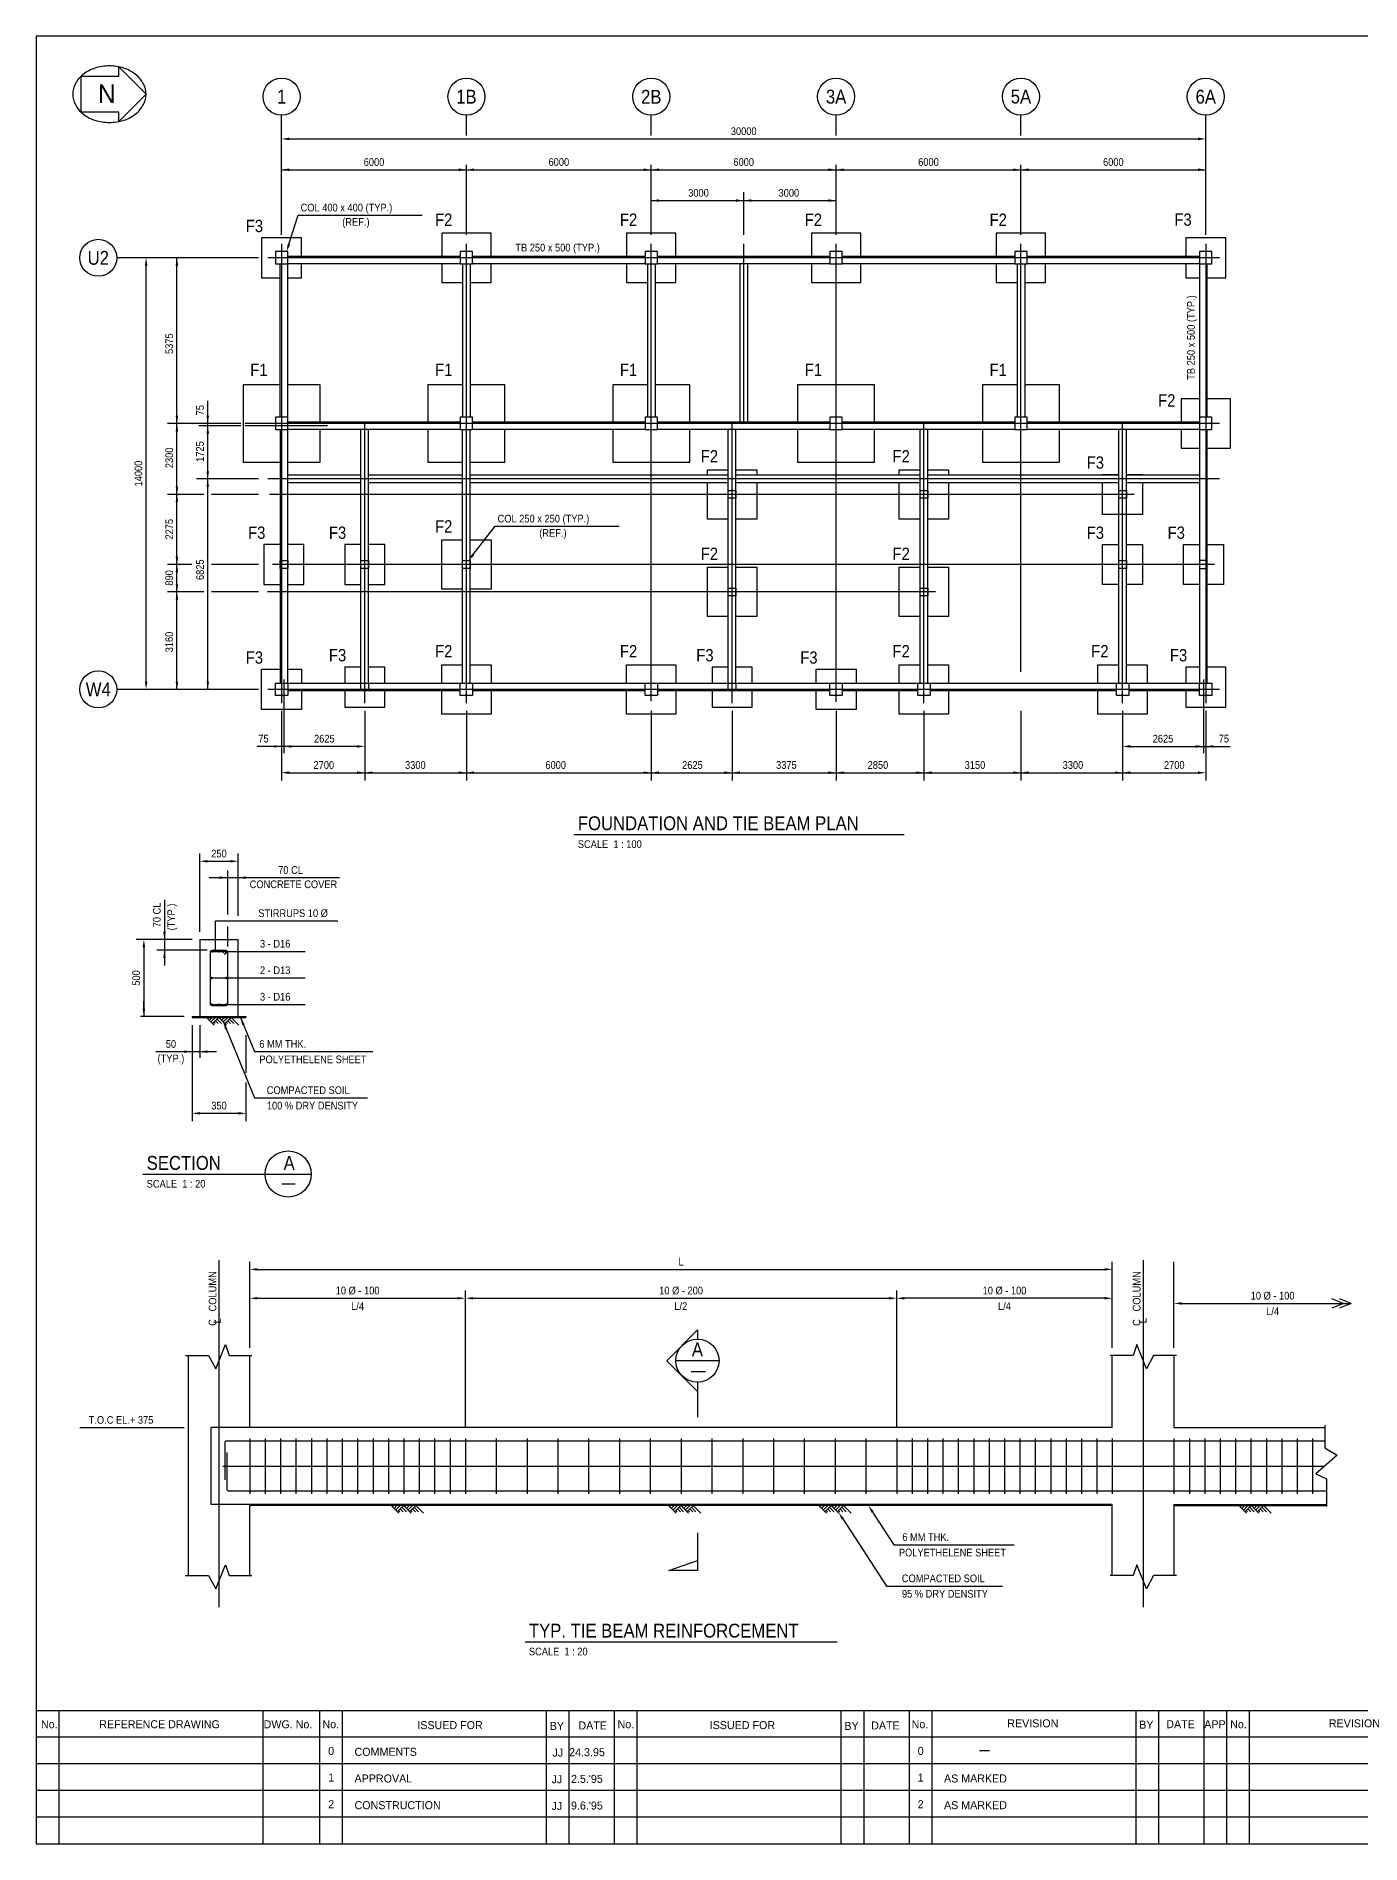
# Model space of a CAD drawing. Extents: x 300 to 83919, y 300 to 58945.
# Drawn here: x 300 to 43304, y 300 to 58945 of the extents above; entities that cross this region are included whole.
import ezdxf
from ezdxf.enums import TextEntityAlignment as Align

# ---------------------------------------------------------------- set-up
doc = ezdxf.new("R2010")
doc.units = 0
doc.header["$LTSCALE"] = 1000
doc.linetypes.add('CENTER', pattern=[0])
doc.linetypes.add('HIDDEN', pattern=[0])
doc.layers.get('0').update_dxf_attribs({"linetype": 'CONTINUOUS'})
for name, color, linetype in [('AS', 6, 'CENTER'), ('BAR', 1, 'CONTINUOUS'), ('BEAM', 7, 'CONTINUOUS'), ('COL', 4, 'CONTINUOUS'), ('DIM', 2, 'CONTINUOUS'), ('FORM', 1, 'CONTINUOUS')]:
    doc.layers.add(name, color=color, linetype=linetype)

# ---------------------------------------------------------------- blocks, each defined once
blk = doc.blocks.new('AR')
at = {"color": 0}
blk.add_solid([(0, 0), (-1, 0.21875), (-1, -0.21875)], dxfattribs=at)

msp = doc.modelspace()

# ---------------------------------------------------------------- linework, layer by layer
at = {"color": 0}
for p, q in [((5611, 29640), (5611, 27140)), ((5611, 29640), (6861, 29640)), ((6861, 27140), (6861, 29640)), ((5361, 27140), (7111, 27140)), ((5361, 27140), (5361, 27110)), ((5361, 27110), (7111, 27110)), ((6076, 26860), (5826, 27110)), ((5867, 27069), (5908, 27110)), ((5920, 27016), (6014, 27110)), ((5973, 26963), (6120, 27110)), ((6026, 26910), (6226, 27110)), ((6214, 26910), (6120, 27004)), ((6320, 26910), (6173, 27057)), ((6476, 26860), (6226, 27110)), ((6267, 27069), (6308, 27110)), ((6320, 27016), (6414, 27110)), ((6373, 26963), (6520, 27110)), ((6426, 26910), (6626, 27110)), ((6614, 26910), (6520, 27004)), ((6720, 26910), (6573, 27057)), ((6876, 26860), (6626, 27110)), ((7111, 27140), (7111, 27110)), ((6108, 26910), (6067, 26951)), ((6508, 26910), (6467, 26951)), ((5236, 16146), (5236, 9003)), ((7236, 13804), (7236, 16146)), ((35236, 13804), (35236, 16146)), ((37236, 16146), (37236, 13804)), ((7236, 9003), (7236, 11304)), ((12074, 11024), (11824, 11274)), ((11865, 11233), (11906, 11274)), ((11918, 11180), (12012, 11274)), ((11971, 11127), (12118, 11274)), ((12024, 11074), (12224, 11274)), ((12212, 11074), (12118, 11168)), ((12318, 11074), (12171, 11221)), ((12474, 11024), (12224, 11274)), ((12265, 11233), (12306, 11274)), ((12318, 11180), (12412, 11274)), ((12371, 11127), (12518, 11274)), ((12424, 11074), (12624, 11274)), ((12612, 11074), (12518, 11168)), ((12718, 11074), (12571, 11221)), ((12874, 11024), (12624, 11274)), ((21076, 11024), (20826, 11274)), ((20867, 11233), (20908, 11274)), ((20920, 11180), (21014, 11274)), ((20973, 11127), (21120, 11274)), ((21026, 11074), (21226, 11274)), ((21214, 11074), (21120, 11168)), ((21320, 11074), (21173, 11221)), ((21476, 11024), (21226, 11274)), ((21267, 11233), (21308, 11274)), ((21320, 11180), (21414, 11274)), ((21373, 11127), (21520, 11274)), ((21426, 11074), (21626, 11274)), ((21614, 11074), (21520, 11168)), ((21720, 11074), (21573, 11221)), ((21876, 11024), (21626, 11274)), ((25954, 11024), (25704, 11274)), ((25745, 11233), (25786, 11274)), ((25798, 11180), (25892, 11274)), ((25851, 11127), (25998, 11274)), ((25904, 11074), (26104, 11274)), ((26092, 11074), (25998, 11168)), ((26198, 11074), (26051, 11221)), ((26354, 11024), (26104, 11274)), ((26145, 11233), (26186, 11274)), ((26198, 11180), (26292, 11274)), ((26251, 11127), (26398, 11274)), ((26304, 11074), (26504, 11274)), ((26492, 11074), (26398, 11168)), ((26598, 11074), (26451, 11221)), ((26754, 11024), (26504, 11274)), ((35236, 9003), (35236, 11304)), ((37236, 11304), (37236, 9003)), ((39592, 11024), (39342, 11274)), ((39383, 11233), (39423, 11274)), ((39436, 11180), (39529, 11274)), ((39489, 11127), (39636, 11274)), ((39542, 11074), (39742, 11274)), ((39729, 11074), (39636, 11168)), ((39836, 11074), (39689, 11221)), ((39992, 11024), (39742, 11274)), ((39783, 11233), (39823, 11274)), ((39836, 11180), (39929, 11274)), ((39889, 11127), (40036, 11274)), ((39942, 11074), (40142, 11274)), ((40129, 11074), (40036, 11168)), ((40236, 11074), (40089, 11221)), ((40392, 11024), (40142, 11274)), ((12106, 11074), (12065, 11115)), ((12506, 11074), (12465, 11115)), ((21108, 11074), (21067, 11115)), ((21508, 11074), (21467, 11115)), ((25986, 11074), (25945, 11115)), ((26386, 11074), (26345, 11115)), ((39623, 11074), (39583, 11115)), ((40023, 11074), (39983, 11115))]:
    msp.add_line(p, q, dxfattribs=at)
at = {"color": 0, "linetype": 'HIDDEN'}
for p, q in [((5986, 11304), (5986, 13804)), ((7236, 13804), (5986, 13804)), ((7236, 11304), (5986, 11304))]:
    msp.add_line(p, q, dxfattribs=at)
at = {"color": 0}
for points in [[(5150, 16146), (5895, 16146), (6131, 15715), (6444, 16499), (6562, 16146), (7307, 16146)], [(37322, 16146), (36577, 16146), (36342, 15715), (36028, 16499), (35910, 16146), (35165, 16146)], [(42139, 13886), (42139, 13144), (42534, 12912), (41838, 12309), (42186, 12147), (42186, 11242)], [(5150, 9003), (5895, 9003), (6131, 8571), (6444, 9356), (6562, 9003), (7307, 9003)], [(37322, 9003), (36577, 9003), (36342, 8571), (36028, 9356), (35910, 9003), (35165, 9003)]]:
    msp.add_lwpolyline(points, dxfattribs=at)
at = {"layer": 'AS', "color": 0}
for p, q in [((8269, 52204), (8269, 37304)), ((14269, 37304), (14269, 52204)), ((20269, 37375), (20269, 52204)), ((23269, 46379), (23269, 52204)), ((26269, 37349), (26269, 52204)), ((32269, 38318), (32269, 52204)), ((38269, 52204), (38269, 37304)), ((38719, 51754), (7819, 51754)), ((38719, 46379), (7090, 46379)), ((10969, 37304), (10969, 46379)), ((22894, 37304), (22894, 46379)), ((29119, 37304), (29119, 46379)), ((35569, 37304), (35569, 46379)), ((9758, 46304), (7090, 46304)), ((38719, 44579), (7819, 44579)), ((35944, 44079), (7880, 44079)), ((38557, 41804), (7969, 41804)), ((29494, 40914), (7813, 40914)), ((38719, 37754), (7819, 37754)), ((6236, 19233), (6236, 7983)), ((36236, 19233), (36236, 7983))]:
    msp.add_line(p, q, dxfattribs=at)
at = {"layer": 'BAR', "color": 0}
for p, q in [((6461, 29290), (6366, 29210)), ((6511, 29233), (6409, 29148)), ((7236, 13454), (7236, 11654)), ((7736, 13454), (7736, 11654)), ((8236, 13454), (8236, 11654)), ((8736, 13454), (8736, 11654)), ((9236, 13454), (9236, 11654)), ((9736, 13454), (9736, 11654)), ((10236, 13454), (10236, 11654)), ((10736, 13454), (10736, 11654)), ((11236, 13454), (11236, 11654)), ((11736, 13454), (11736, 11654)), ((12236, 13454), (12236, 11654)), ((12736, 13454), (12736, 11654)), ((13236, 13454), (13236, 11654)), ((13736, 13454), (13736, 11654)), ((14236, 13454), (14236, 11654)), ((15236, 13454), (15236, 11654)), ((16236, 13454), (16236, 11654)), ((17236, 13454), (17236, 11654)), ((18236, 13454), (18236, 11654)), ((19236, 13454), (19236, 11654)), ((20236, 13454), (20236, 11654)), ((21236, 13454), (21236, 11654)), ((22236, 13454), (22236, 11654)), ((23236, 13454), (23236, 11654)), ((24236, 13454), (24236, 11654)), ((25236, 13454), (25236, 11654)), ((26236, 13454), (26236, 11654)), ((27236, 13454), (27236, 11654)), ((28236, 13454), (28236, 11654)), ((28736, 13454), (28736, 11654)), ((29236, 13454), (29236, 11654)), ((29736, 13454), (29736, 11654)), ((30236, 13454), (30236, 11654)), ((30736, 13454), (30736, 11654)), ((31236, 13454), (31236, 11654)), ((31736, 13454), (31736, 11654)), ((32236, 13454), (32236, 11654)), ((32736, 13454), (32736, 11654)), ((33236, 13454), (33236, 11654)), ((33736, 13454), (33736, 11654)), ((34236, 13454), (34236, 11654)), ((34736, 13454), (34736, 11654)), ((35236, 13454), (35236, 11654)), ((37236, 13454), (37236, 11654)), ((37736, 13454), (37736, 11654)), ((38236, 13454), (38236, 11654)), ((38736, 13454), (38736, 11654)), ((39236, 13454), (39236, 11654)), ((39736, 13454), (39736, 11654)), ((40236, 13454), (40236, 11654)), ((40736, 13454), (40736, 11654)), ((41236, 13454), (41236, 11654)), ((41736, 13454), (41736, 11654)), ((6359, 12554), (42120, 12554))]:
    msp.add_line(p, q, dxfattribs=at)
msp.add_lwpolyline([(6011, 27490, -0.414214), (5961, 27540), (5961, 29240, -0.414214), (6011, 29290), (6461, 29290, -0.414214), (6511, 29240), (6511, 27540, -0.414214), (6461, 27490)], format="xyb", close=True, dxfattribs=at)
for points in [[(42139, 13364), (6476, 13364, 0.414214), (6426, 13314), (6426, 12114)], [(42186, 11744), (6551, 11744, -0.414214), (6501, 11794), (6501, 12994)]]:
    msp.add_lwpolyline(points, format="xyb", dxfattribs=at)
for centre, radius in [((5998, 29250), 25), ((5998, 29250), 15), ((5998, 29250), 5), ((6236, 29250), 25), ((6236, 29250), 15), ((6236, 29250), 5), ((6474, 29250), 25), ((6474, 29250), 15), ((6474, 29250), 5), ((5998, 28390), 25), ((5998, 28390), 15), ((5998, 28390), 5), ((6474, 28390), 25), ((6474, 28390), 15), ((6474, 28390), 5), ((5998, 27530), 25), ((5998, 27530), 15), ((5998, 27530), 5), ((6236, 27530), 25), ((6236, 27530), 15), ((6236, 27530), 5), ((6474, 27530), 25), ((6474, 27530), 15), ((6474, 27530), 5)]:
    msp.add_circle(centre, radius, dxfattribs=at)
at = {"layer": 'BEAM', "color": 0}
for p, q in [((8469, 51804), (14069, 51804)), ((14469, 51804), (20069, 51804)), ((20469, 51804), (26069, 51804)), ((26469, 51804), (32069, 51804)), ((32469, 51804), (38069, 51804)), ((8219, 46579), (8219, 51554)), ((8469, 37954), (8469, 51554)), ((14069, 51554), (8469, 51554)), ((14144, 51554), (14144, 46579)), ((14394, 51554), (14394, 46579)), ((20069, 51554), (14469, 51554)), ((20144, 51554), (20144, 46579)), ((20394, 51554), (20394, 46579)), ((26069, 51554), (20469, 51554)), ((23144, 51554), (23144, 46429)), ((23394, 51554), (23394, 46429)), ((32069, 51554), (26469, 51554)), ((32144, 51554), (32144, 46579)), ((32394, 51554), (32394, 46579)), ((38069, 51554), (32469, 51554)), ((38069, 51554), (38069, 46579)), ((38319, 46579), (38319, 51554)), ((8469, 46429), (14069, 46429)), ((14469, 46429), (20069, 46429)), ((20469, 46429), (26069, 46429)), ((26469, 46429), (32069, 46429)), ((32469, 46429), (38069, 46429)), ((8219, 46179), (8219, 37954)), ((14069, 46179), (8469, 46179)), ((10844, 37954), (10844, 46179)), ((11094, 37954), (11094, 46179)), ((14144, 37954), (14144, 46179)), ((14394, 37954), (14394, 46179)), ((20069, 46179), (14469, 46179)), ((26069, 46179), (20469, 46179)), ((22769, 37954), (22769, 46179)), ((23019, 37954), (23019, 46179)), ((32069, 46179), (26469, 46179)), ((28994, 37954), (28994, 46179)), ((29244, 37954), (29244, 46179)), ((38069, 46179), (32469, 46179)), ((35444, 37954), (35444, 46179)), ((35694, 37954), (35694, 46179)), ((38069, 46179), (38069, 37954)), ((38319, 37954), (38319, 46179)), ((10844, 44704), (8469, 44704)), ((14144, 44704), (11094, 44704)), ((22769, 44704), (14394, 44704)), ((28994, 44704), (23019, 44704)), ((35444, 44704), (29244, 44704)), ((38069, 44704), (35694, 44704)), ((10844, 44454), (8469, 44454)), ((14144, 44454), (11094, 44454)), ((22769, 44454), (14394, 44454)), ((28994, 44454), (23019, 44454)), ((35444, 44454), (29244, 44454)), ((38069, 44454), (35694, 44454)), ((8469, 37954), (14069, 37954)), ((14069, 37704), (8469, 37704)), ((14469, 37954), (20069, 37954)), ((20069, 37704), (14469, 37704)), ((20469, 37954), (26069, 37954)), ((26069, 37704), (20469, 37704)), ((26469, 37954), (28919, 37954)), ((28919, 37704), (26469, 37704)), ((29319, 37954), (38069, 37954)), ((35369, 37704), (29319, 37704)), ((38069, 37704), (35769, 37704)), ((35236, 13804), (7236, 13804)), ((37236, 13804), (42139, 13804)), ((35236, 11304), (7236, 11304)), ((35236, 11274), (7236, 11274)), ((37236, 11304), (42186, 11304)), ((37236, 11274), (42186, 11274))]:
    msp.add_line(p, q, dxfattribs=at)
at = {"layer": 'COL', "color": 0}
for p, q in [((35694, 42454), (36219, 42454)), ((36219, 42454), (36219, 41154)), ((38319, 42454), (38844, 42454)), ((38844, 42454), (38844, 41154)), ((28319, 41714), (28994, 41714)), ((28319, 40114), (28319, 41714)), ((29244, 41714), (29919, 41714)), ((29919, 41714), (29919, 40114)), ((35444, 41154), (34919, 41154)), ((36219, 41154), (35694, 41154)), ((38069, 41154), (37544, 41154)), ((38844, 41154), (38319, 41154)), ((28994, 40114), (28319, 40114)), ((29919, 40114), (29244, 40114)), ((19469, 38554), (21069, 38554)), ((19469, 37954), (19469, 38554)), ((21069, 38554), (21069, 37954)), ((25619, 38404), (26919, 38404)), ((25619, 37954), (25619, 38404)), ((26919, 38404), (26919, 37954)), ((28319, 38554), (28994, 38554)), ((28319, 37954), (28319, 38554)), ((29244, 38554), (29919, 38554)), ((29919, 38554), (29919, 37954)), ((34769, 38554), (35444, 38554)), ((34769, 37954), (34769, 38554)), ((35694, 38554), (36369, 38554)), ((36369, 38554), (36369, 37954)), ((19469, 36954), (19469, 37704)), ((21069, 37704), (21069, 36954)), ((25619, 37104), (25619, 37704)), ((26919, 37704), (26919, 37104)), ((28319, 36954), (28319, 37704)), ((29919, 37704), (29919, 36954)), ((34769, 36954), (34769, 37704)), ((36369, 37704), (36369, 36954)), ((21069, 36954), (19469, 36954)), ((26919, 37104), (25619, 37104)), ((29919, 36954), (28319, 36954)), ((36369, 36954), (34769, 36954))]:
    msp.add_line(p, q, dxfattribs=at)
for points in [[(7619, 52404), (7619, 51104), (8219, 51104)], [(8919, 51804), (8919, 52404), (7619, 52404)], [(13469, 52554), (13469, 51804)], [(15069, 51804), (15069, 52554), (13469, 52554)], [(19469, 52554), (19469, 51804)], [(21069, 51804), (21069, 52554), (19469, 52554)], [(25469, 52554), (25469, 51804)], [(27069, 51804), (27069, 52554), (25469, 52554)], [(31469, 52554), (31469, 51804)], [(33069, 51804), (33069, 52554), (31469, 52554)], [(37619, 52404), (37619, 51804)], [(38319, 51104), (38919, 51104), (38919, 52404), (37619, 52404)], [(8469, 51104), (8919, 51104), (8919, 51554)], [(13469, 51554), (13469, 50954), (14144, 50954)], [(14394, 50954), (15069, 50954), (15069, 51554)], [(19469, 51554), (19469, 50954), (20144, 50954)], [(20394, 50954), (21069, 50954), (21069, 51554)], [(25469, 51554), (25469, 50954), (27069, 50954), (27069, 51554)], [(31469, 51554), (31469, 50954), (32144, 50954)], [(32394, 50954), (33069, 50954), (33069, 51554)], [(37619, 51554), (37619, 51104), (38069, 51104)], [(8219, 47629), (7019, 47629)], [(7019, 47629), (7019, 45129), (8219, 45129)], [(9519, 46429), (9519, 47629), (8469, 47629)], [(13019, 47629), (13019, 46429)], [(14144, 47629), (13019, 47629)], [(15519, 46429), (15519, 47629), (14394, 47629)], [(19019, 47629), (19019, 46429)], [(20144, 47629), (19019, 47629)], [(21519, 46429), (21519, 47629), (20394, 47629)], [(25019, 47629), (25019, 46429)], [(27519, 46429), (27519, 47629), (25019, 47629)], [(31019, 47629), (31019, 46429)], [(32144, 47629), (31019, 47629)], [(33519, 46429), (33519, 47629), (32394, 47629)], [(37469, 47179), (37469, 46429)], [(38069, 47179), (37469, 47179)], [(38319, 45579), (39069, 45579), (39069, 47179), (38319, 47179)], [(8469, 45129), (9519, 45129), (9519, 46179)], [(13019, 46179), (13019, 45129), (14144, 45129)], [(14394, 45129), (15519, 45129), (15519, 46179)], [(19019, 46179), (19019, 45129), (21519, 45129), (21519, 46179)], [(25019, 46179), (25019, 45129), (27519, 45129), (27519, 46179)], [(31019, 46179), (31019, 45129), (33519, 45129), (33519, 46179)], [(37469, 46179), (37469, 45579), (38069, 45579)], [(22094, 44704), (22094, 44879), (22769, 44879)], [(23019, 44879), (23694, 44879), (23694, 44704)], [(28319, 44704), (28319, 44879), (28994, 44879)], [(29244, 44879), (29919, 44879), (29919, 44704)], [(34919, 44704), (34919, 44729), (35444, 44729)], [(35694, 44729), (36219, 44729), (36219, 44704)], [(22769, 43279), (22094, 43279), (22094, 44454)], [(23694, 44454), (23694, 43279), (23019, 43279)], [(28994, 43279), (28319, 43279), (28319, 44454)], [(29919, 44454), (29919, 43279), (29244, 43279)], [(36219, 44454), (36219, 43429), (34919, 43429)], [(34919, 43429), (34919, 44454)], [(8219, 42454), (7694, 42454)], [(7694, 42454), (7694, 41154), (8219, 41154)], [(8469, 41154), (8994, 41154), (8994, 42454), (8469, 42454)], [(10319, 42454), (10319, 41154), (10844, 41154)], [(10844, 42454), (10319, 42454)], [(11094, 41154), (11619, 41154), (11619, 42454), (11094, 42454)], [(14144, 41004), (13469, 41004), (13469, 42604), (14144, 42604)], [(14394, 42604), (15069, 42604), (15069, 41004), (14394, 41004)], [(34919, 41154), (34919, 42454), (35444, 42454)], [(37544, 41154), (37544, 42454), (38069, 42454)], [(22769, 40114), (22094, 40114), (22094, 41714), (22769, 41714)], [(23019, 41714), (23694, 41714), (23694, 40114), (23019, 40114)], [(7619, 37104), (7619, 38404), (8219, 38404)], [(8469, 38404), (8919, 38404), (8919, 37954)], [(10844, 38479), (10319, 38479)], [(10319, 38479), (10319, 37954)], [(11619, 37954), (11619, 38479), (11094, 38479)], [(13469, 37954), (13469, 38554), (14144, 38554)], [(14394, 38554), (15069, 38554), (15069, 37954)], [(22244, 38479), (22244, 37954)], [(22769, 38479), (22244, 38479)], [(23544, 37954), (23544, 38479), (23019, 38479)], [(38069, 38479), (37619, 38479)], [(37619, 38479), (37619, 37954)], [(37619, 37704), (37619, 37179), (38919, 37179), (38919, 38479), (38319, 38479)], [(8919, 37704), (8919, 37104), (7619, 37104)], [(10319, 37704), (10319, 37179), (11619, 37179), (11619, 37704)], [(15069, 37704), (15069, 36954), (13469, 36954)], [(13469, 36954), (13469, 37704)], [(22244, 37704), (22244, 37179), (23544, 37179), (23544, 37704)]]:
    msp.add_lwpolyline(points, dxfattribs=at)
for points in [[(8069, 51954), (8069, 51554), (8469, 51554), (8469, 51954)], [(14069, 51954), (14069, 51554), (14469, 51554), (14469, 51954)], [(20069, 51954), (20069, 51554), (20469, 51554), (20469, 51954)], [(26069, 51954), (26069, 51554), (26469, 51554), (26469, 51954)], [(32069, 51954), (32069, 51554), (32469, 51554), (32469, 51954)], [(38069, 51954), (38069, 51554), (38469, 51554), (38469, 51954)], [(8069, 46579), (8069, 46179), (8469, 46179), (8469, 46579)], [(14069, 46579), (14069, 46179), (14469, 46179), (14469, 46579)], [(20069, 46579), (20069, 46179), (20469, 46179), (20469, 46579)], [(26069, 46579), (26069, 46179), (26469, 46179), (26469, 46579)], [(32069, 46579), (32069, 46179), (32469, 46179), (32469, 46579)], [(38069, 46579), (38069, 46179), (38469, 46179), (38469, 46579)], [(23019, 44204), (23019, 43954), (22769, 43954), (22769, 44204)], [(29244, 44204), (29244, 43954), (28994, 43954), (28994, 44204)], [(35694, 44204), (35694, 43954), (35444, 43954), (35444, 44204)], [(8469, 41929), (8469, 41679), (8219, 41679), (8219, 41929)], [(11094, 41929), (11094, 41679), (10844, 41679), (10844, 41929)], [(14394, 41929), (14394, 41679), (14144, 41679), (14144, 41929)], [(35694, 41929), (35694, 41679), (35444, 41679), (35444, 41929)], [(38069, 41929), (38069, 41679), (38319, 41679), (38319, 41929)], [(23019, 41039), (23019, 40789), (22769, 40789), (22769, 41039)], [(29244, 41039), (29244, 40789), (28994, 40789), (28994, 41039)], [(8069, 37554), (8069, 37954), (8469, 37954), (8469, 37554)], [(11094, 37954), (11094, 37704), (10844, 37704), (10844, 37954)], [(14069, 37554), (14069, 37954), (14469, 37954), (14469, 37554)], [(20069, 37554), (20069, 37954), (20469, 37954), (20469, 37554)], [(23019, 37954), (23019, 37704), (22769, 37704), (22769, 37954)], [(26069, 37554), (26069, 37954), (26469, 37954), (26469, 37554)], [(28919, 37554), (28919, 37954), (29319, 37954), (29319, 37554)], [(35369, 37554), (35369, 37954), (35769, 37954), (35769, 37554)], [(38069, 37554), (38069, 37954), (38469, 37954), (38469, 37554)]]:
    msp.add_lwpolyline(points, close=True, dxfattribs=at)
at = {"layer": 'DIM', "color": 0}
for p, q in [((8269, 52504), (8269, 56382)), ((14269, 55721), (14269, 56382)), ((20269, 55721), (20269, 56382)), ((26269, 55721), (26269, 56382)), ((32269, 55721), (32269, 56382)), ((38269, 52504), (38269, 56382)), ((38269, 52504), (38269, 55861)), ((8519, 55611), (38019, 55611)), ((8269, 54611), (38269, 54611)), ((14269, 52504), (14269, 54768)), ((20269, 52504), (20269, 54768)), ((26269, 52504), (26269, 54768)), ((32269, 52504), (32269, 54768)), ((20269, 53611), (26269, 53611)), ((23269, 52504), (23269, 53880)), ((8506, 52192), (8810, 53134)), ((8810, 53134), (12829, 53134)), ((7519, 51754), (2918, 51754)), ((4870, 37754), (4870, 51754)), ((3870, 38004), (3870, 51504)), ((5870, 37754), (5870, 47117)), ((6948, 46379), (4563, 46379)), ((6948, 46304), (5578, 46304)), ((7519, 44579), (5503, 44579)), ((5745, 44079), (4563, 44079)), ((7519, 44079), (5995, 44079)), ((14486, 42126), (15204, 43043)), ((15204, 43043), (19223, 43043)), ((5352, 41804), (4563, 41804)), ((7519, 41804), (5995, 41804)), ((5745, 40914), (4563, 40914)), ((7519, 40914), (5995, 40914)), ((7519, 37754), (2918, 37754)), ((8344, 38069), (8344, 35681)), ((38194, 38069), (38194, 35681)), ((8269, 37054), (8269, 34800)), ((10969, 37054), (10969, 34800)), ((14269, 37054), (14269, 34800)), ((20269, 37054), (20269, 34800)), ((22894, 37054), (22894, 34800)), ((26269, 37054), (26269, 34800)), ((29119, 37054), (29119, 34800)), ((32269, 37054), (32269, 34800)), ((35569, 37054), (35569, 34800)), ((38269, 37054), (38269, 34800)), ((10719, 35903), (7480, 35903)), ((35819, 35903), (39057, 35903)), ((8519, 35050), (38019, 35050)), ((17760, 33050), (28480, 33050)), ((5611, 29890), (5611, 32427)), ((6861, 30408), (6861, 32427)), ((5861, 32177), (6611, 32177)), ((6511, 31874), (6511, 30454)), ((10153, 31644), (5921, 31644)), ((4466, 30928), (4466, 28790)), ((6127, 29258), (6127, 30243)), ((6127, 30243), (10089, 30243)), ((6511, 30056), (6511, 29417)), ((5361, 29640), (3547, 29640)), ((3797, 29390), (3797, 27140)), ((5851, 29290), (4216, 29290)), ((5972, 29252), (9037, 29252)), ((6108, 29285), (6135, 29312)), ((6127, 29258), (6108, 29285)), ((5972, 28392), (9037, 28392)), ((3797, 27390), (3797, 27640)), ((5111, 27140), (3685, 27140)), ((5972, 27532), (9037, 27532)), ((6931, 27110), (7386, 26000)), ((5361, 26860), (5361, 23750)), ((5611, 26860), (5611, 25798)), ((6379, 26958), (7386, 24500)), ((7111, 26537), (7111, 25317)), ((4184, 26000), (6155, 26000)), ((7386, 26000), (11226, 26000)), ((7111, 25001), (7111, 23750)), ((7386, 24500), (11053, 24500)), ((5611, 24000), (6861, 24000)), ((3765, 22031), (9209, 22031)), ((8278, 21711), (8708, 21711)), ((7236, 16396), (7236, 19187)), ((7486, 18937), (34986, 18937)), ((35236, 16396), (35236, 19187)), ((37236, 16396), (37236, 19187)), ((14236, 13804), (14236, 18250)), ((28236, 13804), (28236, 18250)), ((7486, 18000), (13986, 18000)), ((14486, 18000), (27986, 18000)), ((34986, 18000), (28486, 18000)), ((37486, 17834), (42987, 17834)), ((42737, 17834), (42358, 17984)), ((42737, 17834), (42358, 17683)), ((42987, 17834), (42609, 17984)), ((42987, 17834), (42609, 17683)), ((21768, 16973), (20771, 15975)), ((21768, 16973), (21768, 16675)), ((21768, 14978), (20771, 15975)), ((22468, 15975), (21068, 15975)), ((22034, 15610), (21564, 15610)), ((21768, 15275), (21768, 14140)), ((1718, 13804), (5104, 13804)), ((26485, 10845), (27902, 8663)), ((27455, 11064), (28146, 10000)), ((21768, 10387), (21768, 9167)), ((28146, 10000), (32048, 10000)), ((20834, 9167), (21768, 9495)), ((21768, 9167), (20834, 9167)), ((27902, 8663), (31667, 8663)), ((16172, 6857), (26301, 6857)), ((30919, 3328), (31244, 3328))]:
    msp.add_line(p, q, dxfattribs=at)
msp.add_lwpolyline([(2678, 57980, 0.077455), (2210, 57907, 0.087155), (1837, 57711, 0.105634), (1573, 57401, 0.123847), (1488, 57062, 0.123847), (1573, 56724, 0.105634), (1837, 56413, 0.087155), (2210, 56218, 0.077455), (2678, 56145, 0.077455), (3146, 56218, 0.087155), (3519, 56413, 0.105634), (3783, 56724, 0.123847), (3868, 57062, 0.123847), (3783, 57401, 0.105634), (3519, 57711, 0.087155), (3146, 57907, 0.077455)], format="xyb", close=True, dxfattribs=at)
msp.add_lwpolyline([(2980, 57950), (3868, 57062), (2980, 56175), (2980, 56480), (1759, 56480), (1759, 57644), (2980, 57644)], close=True, dxfattribs=at)
for centre, radius in [((8269, 56982), 600), ((14269, 56982), 600), ((20269, 56982), 600), ((26269, 56982), 600), ((32269, 56982), 600), ((38269, 56982), 600), ((2318, 51754), 600), ((2318, 37754), 600), ((8480, 22031), 750), ((21768, 15975), 700)]:
    msp.add_circle(centre, radius, dxfattribs=at)
for points in [[(8519, 55653), (8519, 55569), (8269, 55611)], [(38019, 55653), (38019, 55569), (38269, 55611)], [(8519, 54653), (8519, 54569), (8269, 54611)], [(14019, 54653), (14019, 54569), (14269, 54611)], [(14519, 54653), (14519, 54569), (14269, 54611)], [(20019, 54653), (20019, 54569), (20269, 54611)], [(20519, 54653), (20519, 54569), (20269, 54611)], [(26019, 54653), (26019, 54569), (26269, 54611)], [(26519, 54653), (26519, 54569), (26269, 54611)], [(32019, 54653), (32019, 54569), (32269, 54611)], [(32519, 54653), (32519, 54569), (32269, 54611)], [(38019, 54653), (38019, 54569), (38269, 54611)], [(38019, 54653), (38019, 54569), (38269, 54611)], [(20519, 53653), (20519, 53569), (20269, 53611)], [(23019, 53653), (23019, 53569), (23269, 53611)], [(23519, 53653), (23519, 53569), (23269, 53611)], [(26019, 53653), (26019, 53569), (26269, 53611)], [(8545, 52180), (8466, 52205), (8429, 51954)], [(3829, 51504), (3912, 51504), (3870, 51754)], [(4829, 51504), (4912, 51504), (4870, 51754)], [(4829, 46629), (4912, 46629), (4870, 46379)], [(4829, 46129), (4912, 46129), (4870, 46379)], [(5829, 46629), (5912, 46629), (5870, 46379)], [(5829, 46054), (5912, 46054), (5870, 46304)], [(5829, 44829), (5912, 44829), (5870, 44579)], [(5829, 44329), (5912, 44329), (5870, 44579)], [(4829, 44329), (4912, 44329), (4870, 44079)], [(4829, 43829), (4912, 43829), (4870, 44079)], [(4829, 42054), (4912, 42054), (4870, 41804)], [(4829, 41554), (4912, 41554), (4870, 41804)], [(14519, 42101), (14453, 42152), (14332, 41929)], [(4829, 41164), (4912, 41164), (4870, 40914)], [(4829, 40664), (4912, 40664), (4870, 40914)], [(3829, 38004), (3912, 38004), (3870, 37754)], [(4829, 38004), (4912, 38004), (4870, 37754)], [(5829, 38004), (5912, 38004), (5870, 37754)], [(8019, 35944), (8019, 35861), (8269, 35903)], [(8594, 35944), (8594, 35861), (8344, 35903)], [(10719, 35944), (10719, 35861), (10969, 35903)], [(35819, 35944), (35819, 35861), (35569, 35903)], [(37944, 35944), (37944, 35861), (38194, 35903)], [(38519, 35944), (38519, 35861), (38269, 35903)], [(8519, 35092), (8519, 35009), (8269, 35050)], [(10719, 35092), (10719, 35009), (10969, 35050)], [(11219, 35092), (11219, 35009), (10969, 35050)], [(14019, 35092), (14019, 35009), (14269, 35050)], [(14519, 35092), (14519, 35009), (14269, 35050)], [(20019, 35092), (20019, 35009), (20269, 35050)], [(20519, 35092), (20519, 35009), (20269, 35050)], [(22644, 35092), (22644, 35009), (22894, 35050)], [(23144, 35092), (23144, 35009), (22894, 35050)], [(26019, 35092), (26019, 35009), (26269, 35050)], [(26519, 35092), (26519, 35009), (26269, 35050)], [(28869, 35092), (28869, 35009), (29119, 35050)], [(29369, 35092), (29369, 35009), (29119, 35050)], [(32019, 35092), (32019, 35009), (32269, 35050)], [(32519, 35092), (32519, 35009), (32269, 35050)], [(35319, 35092), (35319, 35009), (35569, 35050)], [(35819, 35092), (35819, 35009), (35569, 35050)], [(38019, 35092), (38019, 35009), (38269, 35050)], [(5861, 32218), (5861, 32135), (5611, 32177)], [(6261, 31686), (6261, 31603), (6511, 31644)], [(6611, 32218), (6611, 32135), (6861, 32177)], [(7111, 31686), (7111, 31603), (6861, 31644)], [(3755, 29390), (3839, 29390), (3797, 29640)], [(4425, 29890), (4508, 29890), (4466, 29640)], [(4425, 29040), (4508, 29040), (4466, 29290)], [(3755, 27390), (3839, 27390), (3797, 27140)], [(3755, 27390), (3839, 27390), (3797, 27140)], [(6987, 26863), (7064, 26895), (6931, 27110)], [(6435, 26710), (6512, 26742), (6379, 26958)], [(5111, 26042), (5111, 25958), (5361, 26000)], [(5861, 26042), (5861, 25958), (5611, 26000)], [(5611, 24042), (5611, 23958), (5361, 24000)], [(6861, 24042), (6861, 23958), (7111, 24000)], [(7486, 18979), (7486, 18896), (7236, 18937)], [(34986, 18979), (34986, 18896), (35236, 18937)], [(7486, 18042), (7486, 17958), (7236, 18000)], [(13986, 18042), (13986, 17958), (14236, 18000)], [(14486, 18042), (14486, 17958), (14236, 18000)], [(27986, 18042), (27986, 17958), (28236, 18000)], [(28486, 18042), (28486, 17958), (28236, 18000)], [(34986, 18042), (34986, 17958), (35236, 18000)], [(37486, 17875), (37486, 17792), (37236, 17834)], [(27420, 11041), (27490, 11087), (27319, 11274)], [(26450, 10822), (26520, 10867), (26348, 11054)]]:
    msp.add_solid(points, dxfattribs=at)
at = {"layer": 'FORM', "color": 0}
for p, q in [((83652, 58945), (300, 58945)), ((300, 58945), (300, 300)), ((1036, 4627), (1036, 300)), ((7660, 4627), (7660, 300)), ((9500, 4627), (9500, 300)), ((10236, 4627), (10236, 300)), ((16860, 4627), (16860, 300)), ((17596, 4627), (17596, 300)), ((19068, 4627), (19068, 300)), ((19804, 4627), (19804, 300)), ((26428, 4627), (26428, 300)), ((27164, 4627), (27164, 300)), ((28636, 4627), (28636, 300)), ((29372, 4627), (29372, 300)), ((35996, 4627), (35996, 300)), ((36732, 4627), (36732, 300)), ((38204, 4627), (38204, 300)), ((38940, 4627), (38940, 300)), ((39676, 4627), (39676, 300)), ((49244, 3762), (300, 3762)), ((49244, 2896), (300, 2896)), ((49244, 2031), (300, 2031)), ((49244, 1165), (300, 1165)), ((300, 300), (83652, 300))]:
    msp.add_line(p, q, dxfattribs=at)
at = {"layer": 'FORM', "color": 0, "linetype": 'CONTINUOUS'}
msp.add_line((300, 4627), (83652, 4627), dxfattribs=at)

# ---------------------------------------------------------------- block references
at = {"layer": 'FORM', "color": 0, "xscale": 1e-07, "yscale": 1e-07, "zscale": 1e-07}
msp.add_blockref('AR', (300, 300), dxfattribs=at)

# ---------------------------------------------------------------- texts
at = {"layer": 'DIM', "color": 0}
msp.add_text('N', height=600, dxfattribs=at).set_placement((2304, 56779))
at = {"layer": 'DIM', "color": 0, "width": 0.9}
for s, height, p in [('1', 450, (8269, 56982)), ('1B', 450, (14269, 56982)), ('2B', 450, (20269, 56982)), ('3A', 450, (26269, 56982)), ('5A', 450, (32269, 56982)), ('6A', 450, (38269, 56982)), ('6000', 250, (11269, 54861)), ('6000', 250, (17269, 54861)), ('6000', 250, (23269, 54861)), ('6000', 250, (29269, 54861)), ('6000', 250, (35269, 54861)), ('3000', 250, (21802, 53861)), ('3000', 250, (24735, 53861)), ('F3', 400, (7386, 52787)), ('F2', 400, (13532, 52994)), ('F2', 400, (19532, 52994)), ('F2', 400, (25532, 52994)), ('F2', 400, (31532, 52994)), ('F3', 400, (37532, 52994)), ('TB 250 x 500 (TYP.)', 250, (17228, 52054)), ('U2', 450, (2318, 51754)), ('F1', 400, (7532, 48117)), ('F1', 400, (13532, 48117)), ('F1', 400, (19532, 48117)), ('F1', 400, (25532, 48117)), ('F1', 400, (31532, 48117)), ('F2', 400, (37004, 47133)), ('F2', 400, (22157, 45319)), ('F2', 400, (28382, 45319)), ('F3', 400, (34686, 45112)), ('F3', 400, (7461, 42837)), ('F3', 400, (10086, 42837)), ('F2', 400, (13532, 43044)), ('F3', 400, (34686, 42837)), ('F3', 400, (37311, 42837)), ('F2', 400, (22157, 42154)), ('F2', 400, (28382, 42154)), ('F3', 400, (7386, 38787)), ('F3', 400, (10086, 38862)), ('F2', 400, (13532, 38994)), ('F2', 400, (19532, 38994)), ('F3', 400, (22011, 38862)), ('F3', 400, (25386, 38787)), ('F2', 400, (28382, 38994)), ('F2', 400, (34832, 38994)), ('F3', 400, (37386, 38862)), ('W4', 450, (2318, 37754)), ('75', 250, (7679, 36153)), ('75', 250, (38858, 36153)), ('3300', 250, (12611, 35300)), ('6000', 250, (17167, 35300)), ('2625', 250, (21605, 35300)), ('3375', 250, (24655, 35300)), ('2850', 250, (27627, 35300)), ('3150', 250, (30777, 35300)), ('3300', 250, (33958, 35300)), ('2700', 250, (37247, 35300)), ('70 CL', 250, (8559, 31894)), ('CONCRETE COVER', 250, (8653, 31430)), ('(TYP.)', 250, (4676, 25750)), ('50', 250, (4676, 26250)), ('350', 250, (6236, 24250)), ('L/4', 250, (10736, 17750)), ('L/2', 250, (21227, 17750)), ('L/4', 250, (31736, 17750)), ('L/4', 250, (40439, 17584)), ('A', 450, (21768, 16341)), ('T.O.C EL.+ 375', 250, (3056, 14054))]:
    msp.add_text(s, height=height, dxfattribs=at).set_placement(p, align=Align.MIDDLE)
for s, p in [('30000', (23269, 55861)), ('2625', (9656, 36153)), ('2625', (36881, 36153)), ('2700', (9639, 35300)), ('250', (6236, 32427)), ('L', (21236, 19187)), ('10 %%C - 100', (10736, 18250)), ('10 %%C - 200', (21236, 18250)), ('10 %%C - 100', (31736, 18250)), ('10 %%C - 100', (40439, 18084))]:
    msp.add_text(s, height=250, dxfattribs=at).set_placement(p, align=Align.MIDDLE_CENTER)
for s, p in [('COL 400 x 400 (TYP.)', (8886, 53384)), ('COL 250 x 250 (TYP.)', (15280, 43293))]:
    msp.add_text(s, height=250, rotation=360, dxfattribs=at).set_placement(p, align=Align.MIDDLE_LEFT)
for s, p in [('(REF.)', (10238, 52920)), ('(REF.)', (16633, 42828)), ('STIRRUPS 10 %%C', (7514, 30493)), ('3 - D16', (7567, 29502)), ('2 - D13', (7567, 28642)), ('3 - D16', (7567, 27782)), ('6 MM THK.', (7545, 26250)), ('POLYETHELENE SHEET', (7547, 25750)), ('COMPACTED SOIL', (7787, 24750)), ('100 % DRY DENSITY', (7790, 24250)), ('6 MM THK.', (28418, 10250)), ('POLYETHELENE SHEET', (28307, 9750)), ('COMPACTED SOIL', (28404, 8913)), ('95 % DRY DENSITY', (28406, 8413))]:
    msp.add_text(s, height=250, dxfattribs=at).set_placement(p, align=Align.MIDDLE_LEFT)
for s, p in [('TB 250 x 500 (TYP.)', (37819, 49167)), ('5375', (4620, 48968)), ('75', (5620, 46810)), ('1725', (5620, 45469)), ('2300', (4620, 45264)), ('2275', (4620, 42948)), ('6825', (5620, 41635)), ('890', (4620, 41369)), ('3160', (4620, 39290)), ('70 CL', (4216, 30435)), ('(TYP.)', (4716, 30368))]:
    msp.add_text(s, height=250, rotation=90, dxfattribs=at).set_placement(p, align=Align.MIDDLE)
for s, p in [('14000', (3620, 44754)), ('500', (3547, 28390))]:
    msp.add_text(s, height=250, rotation=90, dxfattribs=at).set_placement(p, align=Align.MIDDLE_CENTER)
for s, height, p in [('FOUNDATION AND TIE BEAM PLAN', 450, (17885, 33050)), ('SCALE  1 : 100', 250, (17885, 32532)), ('SECTION', 450, (3889, 22031)), ('A', 450, (8334, 22031)), ('SCALE  1 : 20', 250, (3889, 21513)), ('TYP. TIE BEAM REINFORCEMENT', 450, (16296, 6857)), ('SCALE  1 : 20', 250, (16296, 6339))]:
    msp.add_text(s, height=height, dxfattribs=at).set_placement(p, align=Align.BOTTOM_LEFT)
for s, p in [('C   COLUMN', (6226, 17105)), ('C   COLUMN', (36226, 17105)), ('L', (6381, 17186)), ('L', (36423, 17186))]:
    msp.add_text(s, height=250, rotation=90, dxfattribs=at).set_placement(p, align=Align.BOTTOM_LEFT)
at = {"layer": 'FORM', "color": 0}
for s, height, p in [('No.', 259.6, (457, 4051)), ('REFERENCE DRAWING', 259.64, (2349, 4051)), ('DWG. No.', 259.6, (7685, 4049)), ('No.', 259.6, (9595, 4051)), ('ISSUED FOR', 259.6, (12675, 4022)), ('BY', 259.6, (16974, 3996)), ('DATE', 259.6, (17904, 4010)), ('No.', 259.6, (19175, 4051)), ('ISSUED FOR', 259.6, (22167, 4022)), ('BY', 259.6, (26538, 3996)), ('DATE', 259.6, (27409, 4010)), ('No.', 259.6, (28721, 4051)), ('REVISION', 259.6, (31826, 4080)), ('BY', 259.6, (36109, 4037)), ('DATE', 259.6, (36988, 4052)), ('APP', 259.6, (38219, 4051)), ('No.', 259.6, (39062, 4051)), ('REVISION', 259.6, (42266, 4080)), ('0', 260, (9781, 3185)), ('COMMENTS', 259.6, (10636, 3156)), ('JJ', 259.6, (17062, 3130)), ('24.3.95', 259.6, (17604, 3144)), ('0', 260, (28917, 3185)), ('1', 260, (9781, 2320)), ('APPROVAL', 259.6, (10636, 2291)), ('JJ', 259.6, (17033, 2265)), ("2.5.'95", 259.6, (17664, 2279)), ('1', 260, (28917, 2320)), ('AS MARKED', 259.6, (29772, 2291)), ('2', 260, (9781, 1454)), ('CONSTRUCTION', 259.64, (10636, 1425)), ('JJ', 259.6, (17033, 1399)), ("9.6.'95", 259.6, (17664, 1413)), ('2', 260, (28917, 1454)), ('AS MARKED', 259.6, (29772, 1425))]:
    msp.add_text(s, height=height, dxfattribs=at).set_placement(p)

doc.saveas('drawing.dxf')
